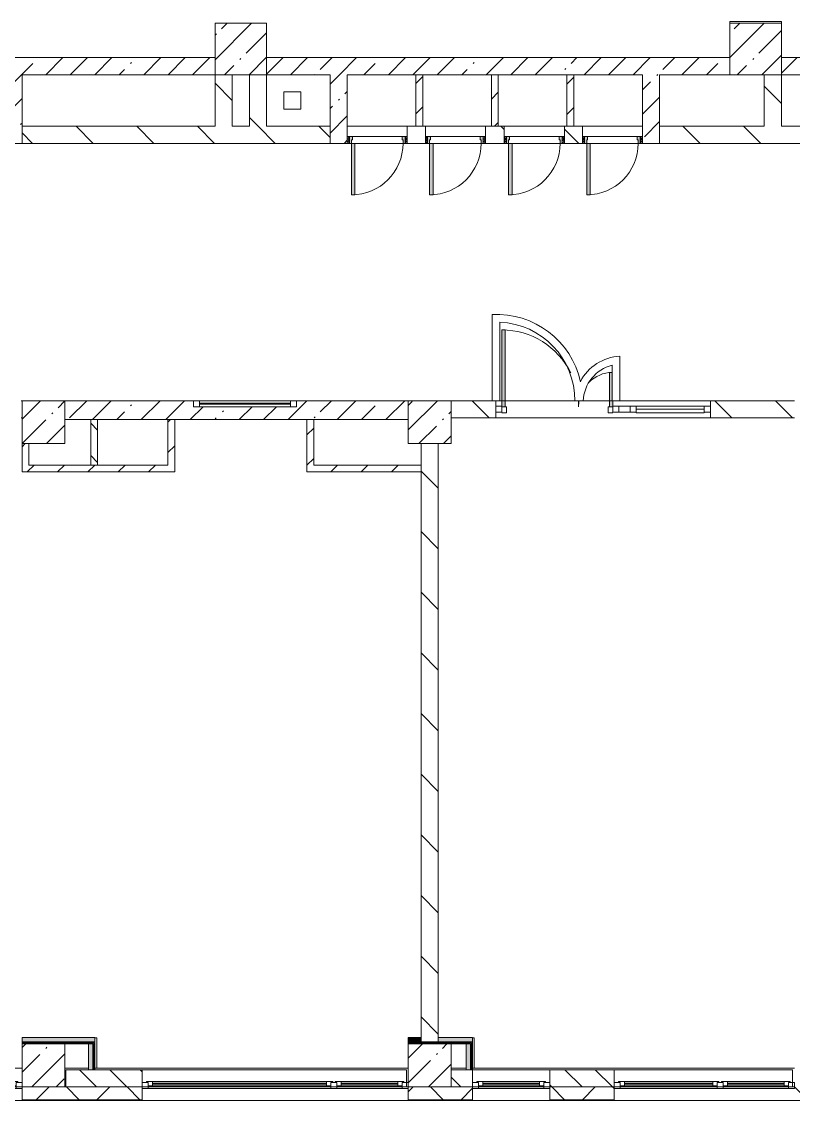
# Model space of a CAD drawing. Header units: millimetres. Extents: x -3238 to 193830, y -8553 to 29000.
# Drawn here: x 110862 to 119856, y -258 to 12320 of the extents above; entities that cross this region are included whole.
import ezdxf

# ---------------------------------------------------------------- set-up
doc = ezdxf.new("R2010")
doc.units = ezdxf.units.MM
for name, color, linetype, lineweight, true_color in [('A-DETL-GENF-7', 7, 'Continuous', 5, 0xaaaaaa), ('A-DOOR-2', 7, 'Continuous', 5, 0xaaaaaa), ('A-DOOR-3', 7, 'Continuous', 5, 0xe2e2e2), ('A-DOOR-FRAM-2', 7, 'Continuous', 5, 0xe2e2e2), ('A-DOOR-FRAM-3', 7, 'Continuous', 5, 0xaaaaaa), ('A-FLOR-3', 7, 'Continuous', 5, 0xaaaaaa), ('I-WALL-4', 7, 'Continuous', 5, 0xe7e7e7), ('I-WALL-5', 7, 'Continuous', 9, 0xe7e7e7), ('I-WALL-8', 7, 'Continuous', 5, 0x787878)]:
    doc.layers.add(name, color=color, linetype=linetype, lineweight=lineweight, true_color=true_color)
for name, color, linetype, lineweight in [('A-GLAZ-2', 7, 'Continuous', 5), ('A-GLAZ-CURT-3', 7, 'Continuous', 5), ('A-GLAZ-CWMG-4', 7, 'Continuous', 5), ('A-WALL', 7, 'Continuous', 9), ('A-WALL-3', 7, 'Continuous', 5), ('I-WALL-6', 7, 'Continuous', 5), ('S-COLS-3', 7, 'Continuous', 5)]:
    doc.layers.add(name, color=color, linetype=linetype, lineweight=lineweight)
pattern_1 = [(45, (58957.15, 0), (-176.7767, 176.7767), [])]
pattern_2 = [(135, (58957.15, 0), (-353.5534, -353.5534), [])]
pattern_3 = [(45, (58957.15, 0), (-285.1231, 285.1231), []), (45, (59242.27, 0), (-285.1231, 285.1231), [504.031, -100.806, 16.764, -84.042])]
pattern_4 = [(135, (58957.15, 0), (-176.7767, -176.7767), [])]
pattern_5 = [(45, (58957.15, 0), (-530.33, 530.33), []), (135, (58957.15, 0), (-530.33, -530.33), [])]

# ---------------------------------------------------------------- blocks, each defined once
blk = doc.blocks.new('BSC_Колонна _Прямоугольная - 500х500-V123-2_3_1_птичка')
at = {"layer": 'S-COLS-3'}
h = blk.add_hatch(dxfattribs=at)
h.set_pattern_fill('FP_136', color=256, style=0, pattern_type=2)
h.set_pattern_definition([(45, (-52160, -7650), (-285.123, 285.123), []), (45, (-51874.88, -7650), (-285.123, 285.123), [504.031, -100.806, 16.764, -84.042])])
h.paths.add_polyline_path([(-250, -250), (250, -250), (250, 250), (-250, 250)])
for p, q in [((250, 250), (-250, 250)), ((-250, 250), (-250, -250)), ((250, -250), (250, 250)), ((-250, -250), (250, -250))]:
    blk.add_line(p, q, dxfattribs=at)
blk = doc.blocks.new('BSC_Колонна _Прямоугольная - 500х500-V130-2_3_1_птичка')
at = {"layer": 'S-COLS-3'}
h = blk.add_hatch(dxfattribs=at)
h.set_pattern_fill('FP_143', color=256, style=0, pattern_type=2)
h.set_pattern_definition([(45, (-52160, -150), (-285.123, 285.123), []), (45, (-51874.88, -150), (-285.123, 285.123), [504.031, -100.806, 16.764, -84.042])])
h.paths.add_polyline_path([(-250, -250), (250, -250), (250, 250), (-250, 250)])
for p, q in [((250, 250), (-250, 250)), ((-250, 250), (-250, -250)), ((250, -250), (250, 250)), ((-250, -250), (250, -250))]:
    blk.add_line(p, q, dxfattribs=at)
blk = doc.blocks.new('BSC_Колонна _Прямоугольная - 600х600-23205375-2_3_1_птичка')
at = {"layer": 'S-COLS-3'}
h = blk.add_hatch(dxfattribs=at)
h.set_pattern_fill('FP_166', color=256, style=0, pattern_type=2)
h.set_pattern_definition([(45, (-54460, -12000), (-285.123, 285.123), []), (45, (-54174.88, -12000), (-285.123, 285.123), [504.031, -100.806, 16.764, -84.042])])
h.paths.add_polyline_path([(-300, -300), (300, -300), (300, 300), (-300, 300)])
for p, q in [((300, 300), (-300, 300)), ((-300, 300), (-300, -300)), ((300, -300), (300, 300)), ((-300, -300), (300, -300))]:
    blk.add_line(p, q, dxfattribs=at)
blk = doc.blocks.new('BSC_Колонна _Прямоугольная - 500х500-V153-2_3_1_птичка')
at = {"layer": 'S-COLS-3'}
h = blk.add_hatch(dxfattribs=at)
h.set_pattern_fill('FP_175', color=256, style=0, pattern_type=2)
h.set_pattern_definition([(45, (-56660, -150), (-285.123, 285.123), []), (45, (-56374.88, -150), (-285.123, 285.123), [504.031, -100.806, 16.764, -84.042])])
h.paths.add_polyline_path([(-250, -250), (250, -250), (250, 250), (-250, 250), (-250, 168)])
for p, q in [((250, 250), (-250, 250)), ((-250, 250), (-250, -250)), ((250, -250), (250, 250)), ((-250, -250), (250, -250))]:
    blk.add_line(p, q, dxfattribs=at)
blk = doc.blocks.new('BSC_Колонна _Прямоугольная - 500х500-V154-2_3_1_птичка')
at = {"layer": 'S-COLS-3'}
h = blk.add_hatch(dxfattribs=at)
h.set_pattern_fill('FP_176', color=256, style=0, pattern_type=2)
h.set_pattern_definition([(45, (-56660, -7650), (-285.123, 285.123), []), (45, (-56374.88, -7650), (-285.123, 285.123), [504.031, -100.806, 16.764, -84.042])])
h.paths.add_polyline_path([(-250, -250), (250, -250), (250, 250), (-250, 250)])
for p, q in [((250, 250), (-250, 250)), ((-250, 250), (-250, -250)), ((250, -250), (250, 250)), ((-250, -250), (250, -250))]:
    blk.add_line(p, q, dxfattribs=at)
blk = doc.blocks.new('BSC_Колонна _Прямоугольная - 600х600-V159-2_3_1_птичка')
at = {"layer": 'S-COLS-3'}
h = blk.add_hatch(dxfattribs=at)
h.set_pattern_fill('FP_181', color=256, style=0, pattern_type=2)
h.set_pattern_definition([(45, (-60460, -12000), (-285.1231, 285.1231), []), (45, (-60174.88, -12000), (-285.1231, 285.1231), [504.031, -100.806, 16.764, -84.042])])
h.paths.add_polyline_path([(-300, -300), (300, -300), (300, 300), (-300, 300)])
for p, q in [((300, 300), (-300, 300)), ((-300, 300), (-300, -300)), ((300, -300), (300, 300)), ((-300, -300), (300, -300))]:
    blk.add_line(p, q, dxfattribs=at)
blk = doc.blocks.new('120_Окно_СКБ_1Ст - 120_Окно_СКБ_1Ст 900х2500_h_-20664874-2_3_1_птичка')
at = {"layer": 'A-GLAZ-2'}
for p, q in [((-450, -127), (-450, -57)), ((-450, -57), (-380, -57)), ((450, -57), (-450, -57)), ((-380, -57), (-380, -127)), ((380, -87), (-380, -87)), ((-380, -87), (-380, -127)), ((-330, -137), (-330, -87)), ((-330, -107), (330, -107)), ((330, -117), (-330, -117)), ((330, -137), (330, -87)), ((380, -127), (380, -57)), ((380, -57), (450, -57)), ((380, -127), (380, -87)), ((450, -57), (450, -127)), ((-380, -127), (-450, -127)), ((-450, -127), (-400, -127)), ((-380, -127), (-400, -127)), ((-400, -127), (-400, -137)), ((-400, -137), (400, -137)), ((400, -137), (-400, -137)), ((450, -127), (380, -127)), ((400, -127), (380, -127)), ((400, -127), (450, -127)), ((400, -137), (400, -127))]:
    blk.add_line(p, q, dxfattribs=at)
blk = doc.blocks.new('120_Окно_СКБ_2Ст - 120_Окно_СКБ_2Ст 2100х2500 _мал створка СЛЕВА_-22446485-2_3_1_птичка')
at = {"layer": 'A-GLAZ-2'}
for p, q in [((-1050, -127), (-1050, -57)), ((-1050, -57), (-980, -57)), ((1050, -57), (-1050, -57)), ((-980, -57), (-980, -127)), ((-220, -87), (-980, -87)), ((-980, -87), (-980, -127)), ((-930, -137), (-930, -87)), ((-930, -107), (-270, -107)), ((-270, -117), (-930, -117)), ((-270, -137), (-270, -87)), ((-220, -127), (-220, -57)), ((-220, -57), (-150, -57)), ((-220, -127), (-220, -87)), ((-150, -57), (-150, -127)), ((980, -87), (-150, -87)), ((-150, -87), (-150, -127)), ((-100, -137), (-100, -87)), ((-100, -107), (930, -107)), ((930, -117), (-100, -117)), ((930, -137), (930, -87)), ((980, -127), (980, -57)), ((980, -57), (1050, -57)), ((980, -127), (980, -87)), ((1050, -57), (1050, -127)), ((-980, -127), (-1050, -127)), ((-1050, -127), (-1000, -127)), ((-980, -127), (-1000, -127)), ((-1000, -127), (-1000, -137)), ((-1000, -137), (-200, -137)), ((-200, -137), (-1000, -137)), ((-150, -127), (-220, -127)), ((-200, -127), (-220, -127)), ((-200, -127), (-170, -127)), ((-200, -137), (-200, -127)), ((-150, -127), (-170, -127)), ((-170, -127), (-170, -137)), ((-170, -137), (1000, -137)), ((1000, -137), (-170, -137)), ((1050, -127), (980, -127)), ((1000, -127), (980, -127)), ((1000, -127), (1050, -127)), ((1000, -137), (1000, -127))]:
    blk.add_line(p, q, dxfattribs=at)
blk = doc.blocks.new('120_Окно_СКБ_2Ст - 120_Окно_СКБ_2Ст 3100х2500 _мал_ створка слева-2_-V162-2_3_1_птичка')
at = {"layer": 'A-GLAZ-2'}
for p, q in [((-1550, -127), (-1550, -57)), ((-1550, -57), (-1480, -57)), ((1550, -57), (-1550, -57)), ((-1480, -57), (-1480, -127)), ((-720, -87), (-1480, -87)), ((-1480, -87), (-1480, -127)), ((-1430, -137), (-1430, -87)), ((-1430, -107), (-770, -107)), ((-770, -117), (-1430, -117)), ((-770, -137), (-770, -87)), ((-720, -127), (-720, -57)), ((-720, -57), (-650, -57)), ((-720, -127), (-720, -87)), ((-650, -57), (-650, -127)), ((1480, -87), (-650, -87)), ((-650, -87), (-650, -127)), ((-600, -137), (-600, -87)), ((-600, -107), (1430, -107)), ((1430, -117), (-600, -117)), ((1430, -137), (1430, -87)), ((1480, -127), (1480, -57)), ((1480, -57), (1550, -57)), ((1480, -127), (1480, -87)), ((1550, -57), (1550, -127)), ((-1480, -127), (-1550, -127)), ((-1550, -127), (-1500, -127)), ((-1480, -127), (-1500, -127)), ((-1500, -127), (-1500, -137)), ((-1500, -137), (-700, -137)), ((-700, -137), (-1500, -137)), ((-650, -127), (-720, -127)), ((-700, -127), (-720, -127)), ((-700, -127), (-670, -127)), ((-700, -137), (-700, -127)), ((-650, -127), (-670, -127)), ((-670, -127), (-670, -137)), ((-670, -137), (1500, -137)), ((1500, -137), (-670, -137)), ((1550, -127), (1480, -127)), ((1500, -127), (1480, -127)), ((1500, -127), (1550, -127)), ((1500, -137), (1500, -127))]:
    blk.add_line(p, q, dxfattribs=at)
blk = doc.blocks.new('120_Окно_СКБ_2Ст - 120_Окно_СКБ_2Ст 3100х2500 _мал_ створка слева-2_-V163-2_3_1_птичка')
at = {"layer": 'A-GLAZ-2'}
for p, q in [((-1550, -127), (-1550, -57)), ((-1550, -57), (-1480, -57)), ((1550, -57), (-1550, -57)), ((-1480, -57), (-1480, -127)), ((-720, -87), (-1480, -87)), ((-1480, -87), (-1480, -127)), ((-1430, -137), (-1430, -87)), ((-1430, -107), (-770, -107)), ((-770, -117), (-1430, -117)), ((-770, -137), (-770, -87)), ((-720, -127), (-720, -57)), ((-720, -57), (-650, -57)), ((-720, -127), (-720, -87)), ((-650, -57), (-650, -127)), ((1480, -87), (-650, -87)), ((-650, -87), (-650, -127)), ((-600, -137), (-600, -87)), ((-600, -107), (1430, -107)), ((1430, -117), (-600, -117)), ((1430, -137), (1430, -87)), ((1480, -127), (1480, -57)), ((1480, -57), (1550, -57)), ((1480, -127), (1480, -87)), ((1550, -57), (1550, -127)), ((-1480, -127), (-1550, -127)), ((-1550, -127), (-1500, -127)), ((-1480, -127), (-1500, -127)), ((-1500, -127), (-1500, -137)), ((-1500, -137), (-700, -137)), ((-700, -137), (-1500, -137)), ((-650, -127), (-720, -127)), ((-700, -127), (-720, -127)), ((-700, -127), (-670, -127)), ((-700, -137), (-700, -127)), ((-650, -127), (-670, -127)), ((-670, -127), (-670, -137)), ((-670, -137), (1500, -137)), ((1500, -137), (-670, -137)), ((1550, -127), (1480, -127)), ((1500, -127), (1480, -127)), ((1500, -127), (1550, -127)), ((1500, -137), (1500, -127))]:
    blk.add_line(p, q, dxfattribs=at)
blk = doc.blocks.new('110_Дверь_СКБ_1Ст - д-18 700x2100h_Технический шкаф ЭОМ и СС-V214-2_3_1_птичка')
at = {"layer": 'A-DOOR-2'}
h = blk.add_hatch(dxfattribs=at)
h.set_pattern_fill('FP_216', color=256, style=0, pattern_type=2)
h.set_pattern_definition([(135, (1951.41, 164.685), (-14.14214, -14.14214), []), (225, (1951.41, 164.685), (14.14214, -14.14214), [])])
h.paths.add_polyline_path([(362.5, 100), (337.5, 100), (337.5, 20), (362.5, 20), (362.5, 31.3)])
at = {"layer": 'A-DOOR-3'}
h = blk.add_hatch(color=256, dxfattribs=at)
h.paths.add_polyline_path([(337.5, 100), (312.5, 100), (312.5, 60), (302.5, 60), (302.5, 20), (337.5, 20), (337.5, 31.3)])
h.paths.add_polyline_path([(-312.5, 100), (-312.5, 20), (-277.5, 20), (-277.5, 60), (-287.5, 60), (-287.5, 100)])
at = {"layer": 'A-DOOR-FRAM-2'}
blk.add_hatch(color=256, dxfattribs=at).paths.add_polyline_path([(272.5, 700), (272.5, 100), (312.5, 100), (312.5, 700)])
at = {"layer": 'A-DOOR-FRAM-3'}
h = blk.add_hatch(dxfattribs=at)
h.set_pattern_fill('FP_217', color=256, style=0, pattern_type=2)
h.set_pattern_definition([(45, (-171.384, 164.685), (-14.1421, 14.1421), []), (135, (-171.384, 164.685), (-14.1421, -14.1421), [])])
h.paths.add_polyline_path([(-312.5, 100), (-337.5, 100), (-337.5, 20), (-312.5, 20), (-312.5, 31.3)])
at = {"layer": 'A-DOOR-2'}
for p, q in [((312.5, 700), (272.5, 700)), ((272.5, 700), (272.5, 100)), ((312.5, 100), (312.5, 700)), ((272.5, 100), (312.5, 100))]:
    blk.add_line(p, q, dxfattribs=at)
blk.add_arc((312.5, 100), 600, 90, 180, dxfattribs=at)
at = {"layer": 'A-DOOR-FRAM-3'}
for p, q in [((-312.5, 100), (-337.5, 100)), ((-337.5, 100), (-337.5, 20)), ((-337.5, 20), (-312.5, 20)), ((-287.5, 100), (-312.5, 100)), ((-312.5, 100), (-312.5, 20)), ((-312.5, 20), (-312.5, 100)), ((-312.5, 20), (-277.5, 20)), ((-287.5, 60), (-287.5, 100)), ((-287.5, 100), (272.5, 100)), ((-277.5, 60), (-287.5, 60)), ((-277.5, 20), (-277.5, 60)), ((302.5, 20), (-277.5, 20)), ((312.5, 60), (302.5, 60)), ((302.5, 60), (302.5, 20)), ((302.5, 20), (337.5, 20)), ((312.5, 100), (312.5, 60)), ((337.5, 100), (312.5, 100)), ((337.5, 20), (337.5, 100)), ((362.5, 100), (337.5, 100)), ((337.5, 100), (337.5, 20)), ((337.5, 20), (362.5, 20)), ((362.5, 20), (362.5, 100))]:
    blk.add_line(p, q, dxfattribs=at)
blk = doc.blocks.new('120_Окно_СКБ_1Ст - 120_Окно_СКБ_1Ст 400х1200 EI30-24228621-2_3_1_птичка')
at = {"layer": 'A-GLAZ-2'}
for p, q in [((-600, 40), (-600, 110)), ((-600, 110), (-530, 110)), ((600, 110), (-600, 110)), ((-530, 40), (-600, 40)), ((-600, 40), (600, 40)), ((-530, 110), (-530, 40)), ((530, 80), (-530, 80)), ((530, 70), (-530, 70)), ((530, 40), (530, 110)), ((530, 110), (600, 110)), ((600, 40), (530, 40)), ((600, 110), (600, 40))]:
    blk.add_line(p, q, dxfattribs=at)
blk = doc.blocks.new('Прямоугольный импост - 50 x 70 мм-V272-2_3_1_птичка')
at = {"layer": 'A-GLAZ-CWMG-4'}
for p, q in [((-70, 35), (0, 35)), ((-70, -35), (-70, 35)), ((0, 35), (0, -35)), ((0, -35), (-70, -35))]:
    blk.add_line(p, q, dxfattribs=at)
blk = doc.blocks.new('Дверь_Витражная_остекление_ - ДВН_ДАО_Главный вход_1200 в свету-V282-2_3_1_птичка')
at = {"layer": 'A-DOOR-3'}
for points in [[(-647, 30), (-607, 35), (-607, 925), (-647, 925), (-647, 35)], [(647, 30), (647, 100), (639, 100), (639, 430), (607, 430), (607, 30), (639, 30)]]:
    blk.add_hatch(color=256, dxfattribs=at).paths.add_polyline_path(points)
at = {"layer": 'A-DETL-GENF-7'}
for p, q in [((-607, 925), (-647, 925)), ((-647, 925), (-647, 35)), ((-607, 30), (-607, 925)), ((639, 430), (607, 430)), ((607, 430), (607, 30)), ((-647, 30), (-607, 30)), ((-592, 30), (-647, 30)), ((-592, -40), (-592, 30)), ((592, -40), (592, 30)), ((592, 30), (647, 30)), ((607, 30), (647, 30)), ((647, 35), (647, 100)), ((-647, -40), (-592, -40)), ((647, -40), (592, -40))]:
    blk.add_line(p, q, dxfattribs=at)
at = {"layer": 'A-DOOR-2'}
for p, q in [((-647, 925), (-647, 35)), ((647, 100), (647, 35))]:
    blk.add_line(p, q, dxfattribs=at)
for centre, radius, start, end in [((-647, 30), 895, 26.2405, 90), ((647, 30), 400, 91.3229, 133.9937), ((-647, 30), 895, 360, 4.3606), ((647, 30), 400, 170.1518, 180)]:
    blk.add_arc(centre, radius, start, end, dxfattribs=at)
blk = doc.blocks.new('Системная панель - Стемалит - 40мм-V274-2_3_1_птичка')
at = {"layer": 'A-GLAZ-CURT-3'}
for p, q in [((65, 35), (-65, 35)), ((-65, 35), (-65, -35)), ((65, -35), (65, 35)), ((-65, -35), (65, -35))]:
    blk.add_line(p, q, dxfattribs=at)
blk = doc.blocks.new('Прямоугольный импост - 50 x 70 мм-V275-2_3_1_птичка')
at = {"layer": 'A-GLAZ-CWMG-4'}
for p, q in [((-35, 35), (35, 35)), ((-35, -35), (-35, 35)), ((35, 35), (35, -35)), ((35, -35), (-35, -35))]:
    blk.add_line(p, q, dxfattribs=at)
blk = doc.blocks.new('Прямоугольный импост - 50 x 70 мм-V276-2_3_1_птичка')
at = {"layer": 'A-GLAZ-CWMG-4'}
for p, q in [((0, 35), (-70, 35)), ((-70, 35), (-70, -35)), ((0, -35), (0, 35)), ((-70, -35), (0, -35))]:
    blk.add_line(p, q, dxfattribs=at)
blk = doc.blocks.new('Системная панель - Стекло - 40мм-V283-2_3_1_птичка')
at = {"layer": 'A-GLAZ-CURT-3'}
for p, q in [((397.5, 0), (-397.5, 0)), ((-397.5, 0), (-397.5, -40)), ((397.5, -40), (397.5, 0)), ((-397.5, -40), (397.5, -40))]:
    blk.add_line(p, q, dxfattribs=at)
blk = doc.blocks.new('Прямоугольный импост - 50 x 70 мм-V278-2_3_1_птичка')
at = {"layer": 'A-GLAZ-CWMG-4'}
for p, q in [((-35, 35), (35, 35)), ((-35, -35), (-35, 35)), ((35, 35), (35, -35)), ((35, -35), (-35, -35))]:
    blk.add_line(p, q, dxfattribs=at)
blk = doc.blocks.new('Прямоугольный импост - 50 x 70 мм-V279-2_3_1_птичка')
at = {"layer": 'A-GLAZ-CWMG-4'}
blk.add_line((41991, 7835), (41196, 7835), dxfattribs=at)

msp = doc.modelspace()

# ---------------------------------------------------------------- hatches: boundary and pattern name
at = {"layer": 'A-WALL-3'}
h = msp.add_hatch(dxfattribs=at)
h.set_pattern_fill('FP_161', color=256, style=0, pattern_type=2)
h.set_pattern_definition(pattern_4)
h.paths.add_polyline_path([(111377.2, -100), (112267.2, -100), (112267.2, 100), (111377.2, 100)])
h = msp.add_hatch(dxfattribs=at)
h.set_pattern_fill('FP_161', color=256, style=0, pattern_type=2)
h.set_pattern_definition(pattern_4)
h.paths.add_polyline_path([(117265.6, -100), (117767.2, -100), (117767.2, 100), (117017.2, 100), (117017.2, -100)])
h.paths.add_polyline_path([(115867.2, -100), (116117.2, -100), (116117.2, 100), (115867.2, 100)])
h = msp.add_hatch(dxfattribs=at)
h.set_pattern_fill('FP_151', color=256, style=0, pattern_type=2)
h.set_pattern_definition([(45, (58957.15, 0), (-353.5534, 353.5534), []), (135, (58957.15, 0), (-353.5534, -353.5534), [])])
h.paths.add_polyline_path([(129617.2, -250), (129617.2, -100), (126017.2, -100), (126017.2, -250), (127675.4, -250)])
h.paths.add_polyline_path([(134657.2, -250), (134657.2, -100), (130517.2, -100), (130517.2, -250), (134441.8, -250)])
h.paths.add_polyline_path([(120388.5, -250), (121017.2, -250), (121017.2, -100), (119867.2, -100), (119867.2, -250)])
h.paths.add_polyline_path([(116117.2, -250), (116117.2, -100), (115367.2, -100), (115367.2, -250), (115867.2, -250)])
h.paths.add_polyline_path([(124117.2, -250), (125117.2, -250), (125117.2, -100), (124117.2, -100)])
h.paths.add_polyline_path([(117265.6, -250), (117767.2, -250), (117767.2, -100), (117017.2, -100), (117017.2, -250)])
h.paths.add_polyline_path([(106367.2, -250), (107767.2, -250), (107767.2, -100), (106367.2, -100)])
h.paths.add_polyline_path([(103893.5, -250), (104267.2, -250), (104267.2, -100), (103893.5, -100)])
h.paths.add_polyline_path([(112060.7, -250), (112267.2, -250), (112267.2, -100), (110867.2, -100), (110867.2, -250), (111019.7, -250)])
h.paths.add_polyline_path([(102993.5, -250), (102993.5, -100), (101617.2, -100), (101617.2, -250), (102691.8, -250)])
h.paths.add_polyline_path([(97717.2, -250), (98517.2, -250), (98517.2, -100), (97717.2, -100), (97717.2, -176.4)])
at = {"layer": 'I-WALL-4'}
for points in [[(111692.2, 100), (111692.2, 400), (111642.2, 400), (111642.2, 100)], [(115517.2, 425), (115517.2, 475), (115367.2, 475), (115367.2, 425)]]:
    msp.add_hatch(color=256, dxfattribs=at).paths.add_polyline_path(points)
at = {"layer": 'I-WALL-5'}
for points in [[(111717.2, 425), (111717.2, 475), (110867.2, 475), (110867.2, 425), (111019.7, 425)], [(116104.7, 425), (116117.2, 425), (116117.2, 475), (115717.2, 475), (115717.2, 425), (116042.2, 425)], [(116092.2, 100), (116092.2, 400), (116042.2, 400), (116042.2, 100)]]:
    msp.add_hatch(color=256, dxfattribs=at).paths.add_polyline_path(points)
at = {"layer": 'I-WALL-6'}
h = msp.add_hatch(dxfattribs=at)
h.set_pattern_fill('FP_159', color=256, style=0, pattern_type=2)
h.set_pattern_definition(pattern_3)
h.paths.add_polyline_path([(110667.2, 10900), (110867.2, 10900), (110867.2, 11900), (110667.2, 11900), (110667.2, 11100)])
h = msp.add_hatch(dxfattribs=at)
h.set_pattern_fill('FP_159', color=256, style=0, pattern_type=2)
h.set_pattern_definition(pattern_3)
h.paths.add_polyline_path([(113117.2, 11700), (113117.2, 11900), (110867.2, 11900), (110867.2, 11700), (113101.6, 11700)])
h = msp.add_hatch(dxfattribs=at)
h.set_pattern_fill('FP_159', color=256, style=0, pattern_type=2)
h.set_pattern_definition(pattern_3)
h.paths.add_polyline_path([(114657.2, 11700), (119117.2, 11700), (119117.2, 11900), (113717.2, 11900), (113717.2, 11700), (114457.2, 11700)])
h.paths.add_polyline_path([(123417.2, 11700), (125117.2, 11700), (125117.2, 11900), (119717.2, 11900), (119717.2, 11700), (123337.2, 11700)])
h = msp.add_hatch(dxfattribs=at)
h.set_pattern_fill('FP_162', color=256, style=0, pattern_type=2)
h.set_pattern_definition(pattern_2)
h.paths.add_polyline_path([(113317.2, 11100), (113317.2, 11700), (113117.2, 11700), (113117.2, 11100)])
h = msp.add_hatch(dxfattribs=at)
h.set_pattern_fill('FP_162', color=256, style=0, pattern_type=2)
h.set_pattern_definition(pattern_2)
h.paths.add_polyline_path([(113517.2, 11100), (113717.2, 11100), (113717.2, 11700), (113517.2, 11700), (113517.2, 11560.4)])
h = msp.add_hatch(dxfattribs=at)
h.set_pattern_fill('FP_159', color=256, style=0, pattern_type=2)
h.set_pattern_definition(pattern_3)
h.paths.add_polyline_path([(114457.2, 10900), (114657.2, 10900), (114657.2, 11700), (114457.2, 11700), (114457.2, 10968.7)])
h = msp.add_hatch(dxfattribs=at)
h.set_pattern_fill('FP_163', color=256, style=0, pattern_type=2)
h.set_pattern_definition(pattern_1)
h.paths.add_polyline_path([(115536.4, 11100), (115536.4, 11700), (115456.4, 11700), (115456.4, 11100)])
h = msp.add_hatch(dxfattribs=at)
h.set_pattern_fill('FP_163', color=256, style=0, pattern_type=2)
h.set_pattern_definition(pattern_1)
h.paths.add_polyline_path([(116416.4, 11100), (116416.4, 11700), (116336.4, 11700), (116336.4, 11100)])
h = msp.add_hatch(dxfattribs=at)
h.set_pattern_fill('FP_163', color=256, style=0, pattern_type=2)
h.set_pattern_definition(pattern_1)
h.paths.add_polyline_path([(117265.6, 11100), (117296.4, 11100), (117296.4, 11700), (117216.4, 11700), (117216.4, 11100)])
h = msp.add_hatch(dxfattribs=at)
h.set_pattern_fill('FP_159', color=256, style=0, pattern_type=2)
h.set_pattern_definition(pattern_3)
h.paths.add_polyline_path([(118097.2, 10900), (118297.2, 10900), (118297.2, 11700), (118097.2, 11700), (118097.2, 10968.7)])
h = msp.add_hatch(dxfattribs=at)
h.set_pattern_fill('FP_162', color=256, style=0, pattern_type=2)
h.set_pattern_definition(pattern_2)
h.paths.add_polyline_path([(119717.2, 11100), (119717.2, 11700), (119517.2, 11700), (119517.2, 11100)])
h = msp.add_hatch(dxfattribs=at)
h.set_pattern_fill('FP_162', color=256, style=0, pattern_type=2)
h.set_pattern_definition(pattern_2)
h.paths.add_polyline_path([(117265.6, 10900), (117397.2, 10900), (117397.2, 11100), (117187.2, 11100), (117187.2, 10900)])
h.paths.add_polyline_path([(116267.2, 10900), (116487.2, 10900), (116487.2, 11100), (116267.2, 11100), (116267.2, 10968.7)])
h.paths.add_polyline_path([(115567.2, 10900), (115567.2, 11100), (115357.2, 11100), (115357.2, 10900)])
h.paths.add_polyline_path([(120117.2, 10900), (120117.2, 11100), (118297.2, 11100), (118297.2, 10900), (119347.5, 10900)])
h.paths.add_polyline_path([(114457.2, 10900), (114457.2, 11100), (110867.2, 11100), (110867.2, 10900), (114142.6, 10900)])
h.paths.add_polyline_path([(106855.7, 10900), (110667.2, 10900), (110667.2, 11100), (106217.9, 11100), (106217.9, 10900)])
h = msp.add_hatch(dxfattribs=at)
h.set_pattern_fill('FP_159', color=256, style=0, pattern_type=2)
h.set_pattern_definition(pattern_3)
h.paths.add_polyline_path([(111367.2, 7680), (115367.2, 7680), (115367.2, 7900), (114067.2, 7900), (114067.2, 7830), (112867.2, 7830), (112867.2, 7900), (111367.2, 7900)])
h = msp.add_hatch(dxfattribs=at)
h.set_pattern_fill('FP_162', color=256, style=0, pattern_type=2)
h.set_pattern_definition(pattern_2)
h.paths.add_polyline_path([(119867.2, 7700), (119867.2, 7900), (118888.2, 7900), (118888.2, 7700), (119347.5, 7700)])
h.paths.add_polyline_path([(115867.2, 7700), (116388.2, 7700), (116388.2, 7900), (115867.2, 7900)])
h = msp.add_hatch(dxfattribs=at)
h.set_pattern_fill('FP_163', color=256, style=0, pattern_type=2)
h.set_pattern_definition(pattern_1)
h.paths.add_polyline_path([(112647.2, 7070), (112647.2, 7680), (112567.2, 7680), (112567.2, 7070)])
h = msp.add_hatch(dxfattribs=at)
h.set_pattern_fill('FP_163', color=256, style=0, pattern_type=2)
h.set_pattern_definition(pattern_1)
h.paths.add_polyline_path([(114267.2, 7070), (114267.2, 7680), (114187.2, 7680), (114187.2, 7070)])
h = msp.add_hatch(dxfattribs=at)
h.set_pattern_fill('FP_163', color=256, style=0, pattern_type=2)
h.set_pattern_definition(pattern_1)
h.paths.add_polyline_path([(110947.2, 7150), (110947.2, 7400), (110867.2, 7400), (110867.2, 7150)])
h = msp.add_hatch(dxfattribs=at)
h.set_pattern_fill('FP_162', color=256, style=0, pattern_type=2)
h.set_pattern_definition(pattern_2)
h.paths.add_polyline_path([(115717.2, 425), (115717.2, 7400), (115517.2, 7400), (115517.2, 425), (115704.1, 425)])
h = msp.add_hatch(dxfattribs=at)
h.set_pattern_fill('FP_163', color=256, style=0, pattern_type=2)
h.set_pattern_definition(pattern_1)
h.paths.add_polyline_path([(111019.7, 7070), (112567.2, 7070), (112567.2, 7150), (110867.2, 7150), (110867.2, 7070)])
h = msp.add_hatch(dxfattribs=at)
h.set_pattern_fill('FP_163', color=256, style=0, pattern_type=2)
h.set_pattern_definition(pattern_1)
h.paths.add_polyline_path([(115215.6, 7070), (115215.6, 7150), (114267.2, 7150), (114267.2, 7070), (115183.6, 7070)])
h = msp.add_hatch(dxfattribs=at)
h.set_pattern_fill('FP_163', color=256, style=0, pattern_type=2)
h.set_pattern_definition(pattern_1)
h.paths.add_polyline_path([(115517.2, 7070), (115517.2, 7150), (115215.6, 7150), (115215.6, 7070)])
h = msp.add_hatch(dxfattribs=at)
h.set_pattern_fill('FP_255', color=256, style=0, pattern_type=2)
h.set_pattern_definition(pattern_5)
h.paths.add_polyline_path([(111704.7, 412.5), (111717.2, 412.5), (111717.2, 425), (110867.2, 425), (110867.2, 412.5), (111019.7, 412.5)])
h = msp.add_hatch(dxfattribs=at)
h.set_pattern_fill('FP_255', color=256, style=0, pattern_type=2)
h.set_pattern_definition(pattern_5)
h.paths.add_polyline_path([(111704.7, 400), (111704.7, 412.5), (110867.2, 412.5), (110867.2, 400), (111692.2, 400)])
h = msp.add_hatch(dxfattribs=at)
h.set_pattern_fill('FP_255', color=256, style=0, pattern_type=2)
h.set_pattern_definition(pattern_5)
h.paths.add_polyline_path([(111704.7, 100), (111704.7, 400), (111692.2, 400), (111692.2, 100)])
h = msp.add_hatch(dxfattribs=at)
h.set_pattern_fill('FP_255', color=256, style=0, pattern_type=2)
h.set_pattern_definition(pattern_5)
h.paths.add_polyline_path([(111704.7, 100), (111717.2, 100), (111717.2, 412.5), (111704.7, 412.5), (111704.7, 400)])
h = msp.add_hatch(dxfattribs=at)
h.set_pattern_fill('FP_255', color=256, style=0, pattern_type=2)
h.set_pattern_definition(pattern_5)
h.paths.add_polyline_path([(115717.2, 412.5), (115717.2, 425), (115367.2, 425), (115367.2, 412.5), (115704.1, 412.5)])
h = msp.add_hatch(dxfattribs=at)
h.set_pattern_fill('FP_255', color=256, style=0, pattern_type=2)
h.set_pattern_definition(pattern_5)
h.paths.add_polyline_path([(115367.2, 400), (115717.2, 400), (115717.2, 412.5), (115367.2, 412.5)])
h = msp.add_hatch(dxfattribs=at)
h.set_pattern_fill('FP_255', color=256, style=0, pattern_type=2)
h.set_pattern_definition(pattern_5)
h.paths.add_polyline_path([(116104.7, 412.5), (116104.7, 425), (115517.2, 425), (115517.2, 412.5), (116092.2, 412.5)])
h = msp.add_hatch(dxfattribs=at)
h.set_pattern_fill('FP_255', color=256, style=0, pattern_type=2)
h.set_pattern_definition(pattern_5)
h.paths.add_polyline_path([(116092.2, 400), (116092.2, 412.5), (115517.2, 412.5), (115517.2, 400), (116042.2, 400)])
h = msp.add_hatch(dxfattribs=at)
h.set_pattern_fill('FP_255', color=256, style=0, pattern_type=2)
h.set_pattern_definition(pattern_5)
h.paths.add_polyline_path([(116092.2, 100), (116104.7, 100), (116104.7, 412.5), (116092.2, 412.5), (116092.2, 317.6)])
h = msp.add_hatch(dxfattribs=at)
h.set_pattern_fill('FP_255', color=256, style=0, pattern_type=2)
h.set_pattern_definition(pattern_5)
h.paths.add_polyline_path([(116104.7, 100), (116117.2, 100), (116117.2, 425), (116104.7, 425), (116104.7, 317.6)])
at = {"layer": 'I-WALL-8'}
h = msp.add_hatch(dxfattribs=at)
h.set_pattern_fill('FP_170', color=256, style=0, pattern_type=2)
h.set_pattern_definition([(135, (58957.15, 0), (-377.171, -377.171), [533.4, -88.9, 17.78, -88.9]), (135, (58957.15, 376.94), (-377.171, -377.171), []), (50, (58957.15, 0), (637.6445, -55.7866), [66.675, -733.425]), (355, (58957.15, 0), (-123.3494, 668.699), [53.34, -586.74]), (100.451, (59010.3, -4.65), (514.299, 612.908), [56.665, -623.315]), (46.184, (58957.15, 177.8), (948.776, -147.15), [100.012, -1100.137]), (96.636, (59036.2, 165.5), (830.909, 865.997), [84.998, -934.973]), (351.184, (58957.2, 177.8), (830.918, 865.988), [80.01, -880.11]), (21, (59046.05, 133.35), (530.6506, -357.9283), [66.675, -733.425]), (326, (59046.05, 133.35), (216.308, 644.6585), [53.34, -586.74]), (71.451, (59090.3, 103.5), (746.9596, 286.724), [56.665, -623.315]), (37.5, (58957.15, 0), (10.8105, 295.9426), [16.764, -562.864, 16.764, -578.866, -588.962]), (37.5, (58957.15, 0), (10.8105, 295.9426), [-1175.258, 16.764, -572.198]), (7.5, (58957.15, 0), (233.8692, 350.6318), [16.764, -322.834, 16.764, -549.529, -224.472]), (7.5, (58957.15, 0), (233.8692, 350.6318), [-905.891, 16.764, -207.708]), (327.5, (58758.9, 0), (474.5678, -20.0513), [16.764, -205.486, 16.764, -676.656, -920.115]), (327.5, (58758.9, 0), (474.5678, -20.0513), [-915.67, 16.764, -903.351]), (317.5, (58670, 0), (518.4522, 88.9934), [16.764, -272.161, 16.764, -443.738, -653.415]), (317.5, (58670, 0), (518.4522, 88.9934), [-749.427, 16.764, -636.651])])
h.paths.add_polyline_path([(111747.2, 7150), (111747.2, 7680), (111667.2, 7680), (111667.2, 7150)])

# ---------------------------------------------------------------- linework, layer by layer
at = {"layer": 'A-FLOR-3'}
for p, q in [((119117.2, 12300), (119117.2, 12320)), ((119117.2, 12320), (119717.2, 12320)), ((119717.2, 12320), (119717.2, 12300)), ((113917.2, 11500), (114117.2, 11500)), ((113917.2, 11300), (113917.2, 11500)), ((114117.2, 11500), (114117.2, 11300)), ((114117.2, 11300), (113917.2, 11300)), ((116345.2, 8904.6), (116345.2, 7900)), ((116435.2, 7897), (116435.2, 8815.2)), ((117744.2, 8314.2), (117744.2, 7900)), ((117834.2, 7900), (117834.2, 8418.4)), ((110857.2, 7900), (110867.2, 7900)), ((116388.2, 7897), (116435.2, 7897)), ((116435.2, 7900), (117307.6, 7900)), ((117307.7, 7897), (117405.7, 7897)), ((117406.1, 7900), (118888.2, 7900)), ((118888.2, 7900), (117834.2, 7900)), ((110867.2, 7700), (110857.2, 7700)), ((111717.2, 470), (111737.2, 470)), ((111737.2, 470), (111737.2, 120)), ((116117.2, 470), (116137.2, 470)), ((116137.2, 470), (116137.2, 120))]:
    msp.add_line(p, q, dxfattribs=at)
for centre, radius, start, end in [((116397.8, 7906), 1000, 12.44956, 93.01125), ((116397.8, 7906), 910, 359.43333, 87.64026), ((117859.2, 7875), 544, 92.63401, 153.04618), ((117859.2, 7875), 454, 104.67311, 177.22246)]:
    msp.add_arc(centre, radius, start, end, dxfattribs=at)
at = {"layer": 'A-WALL'}
for p, q in [((115536.4, 11700), (115456.4, 11700)), ((116416.4, 11700), (116336.4, 11700)), ((117296.4, 11700), (117216.4, 11700)), ((110867.2, 10900), (110867.2, 11100)), ((114457.2, 10900), (114457.2, 11100)), ((115456.4, 11100), (115536.4, 11100)), ((116336.4, 11100), (116416.4, 11100)), ((117216.4, 11100), (117296.4, 11100)), ((118297.2, 10900), (118297.2, 11100)), ((112647.2, 7680), (112567.2, 7680)), ((114267.2, 7680), (114187.2, 7680)), ((111667.2, 7150), (111747.2, 7150)), ((115517.2, 7070), (115517.2, 7150)), ((111717.2, 425), (110867.2, 425)), ((111704.7, 412.5), (110867.2, 412.5)), ((111692.2, 400), (111642.2, 400)), ((111692.2, 100), (111692.2, 400)), ((111704.7, 100), (111704.7, 412.5)), ((116117.2, 425), (115367.2, 425)), ((116104.7, 412.5), (115367.2, 412.5)), ((115517.2, 425), (115517.2, 475)), ((115717.2, 475), (115717.2, 425)), ((116042.2, 400), (116092.2, 400)), ((116092.2, 400), (116092.2, 100)), ((116104.7, 412.5), (116104.7, 100)), ((111377.2, -100), (112267.2, -100)), ((115867.2, -100), (116117.2, -100)), ((117017.2, -100), (117767.2, -100)), ((110867.2, -250), (112267.2, -250)), ((115367.2, -250), (116117.2, -250)), ((117017.2, -250), (117767.2, -250)), ((110867.2, -253), (112267.2, -253)), ((115367.2, -253), (116117.2, -253)), ((117017.2, -253), (117767.2, -253))]:
    msp.add_line(p, q, dxfattribs=at)
at = {"layer": 'A-WALL-3'}
for p, q in [((111377.2, 100), (111377.2, -100)), ((111377.2, 100), (115347.2, 100)), ((112267.2, -258), (112267.2, 100)), ((115347.2, -100), (115347.2, 100)), ((115867.2, 100), (119847.2, 100)), ((116117.2, -258), (116117.2, 100)), ((117017.2, 100), (117017.2, -258)), ((117767.2, -258), (117767.2, 100)), ((119847.2, -100), (119847.2, 100)), ((110867.2, -100), (110867.2, -258)), ((111367.2, -100), (111377.2, -100)), ((115367.2, -100), (115367.2, -258)), ((117017.2, -258), (97717.2, -258)), ((124117.2, -258), (117017.2, -258))]:
    msp.add_line(p, q, dxfattribs=at)
at = {"layer": 'I-WALL-6'}
for p, q in [((113117.2, 11900), (107717.2, 11900)), ((119117.2, 11900), (113717.2, 11900)), ((125117.2, 11900), (119717.2, 11900)), ((110867.2, 11100), (110867.2, 11700)), ((110867.2, 11700), (113117.2, 11700)), ((113117.2, 11700), (113117.2, 11100)), ((113317.2, 11100), (113317.2, 11700)), ((113517.2, 11700), (113517.2, 11100)), ((113717.2, 11100), (113717.2, 11700)), ((113717.2, 11700), (114457.2, 11700)), ((114457.2, 11700), (114457.2, 11100)), ((114657.2, 10980), (114657.2, 11700)), ((114657.2, 11700), (115456.4, 11700)), ((115456.4, 11700), (115456.4, 11100)), ((115536.4, 11100), (115536.4, 11700)), ((115536.4, 11700), (116336.4, 11700)), ((116336.4, 11700), (116336.4, 11100)), ((116416.4, 11100), (116416.4, 11700)), ((116416.4, 11700), (117216.4, 11700)), ((117216.4, 11700), (117216.4, 11100)), ((117296.4, 11100), (117296.4, 11700)), ((117296.4, 11700), (118097.2, 11700)), ((118097.2, 11700), (118097.2, 10980)), ((118297.2, 11100), (118297.2, 11700)), ((118297.2, 11700), (119117.2, 11700)), ((119517.2, 11700), (119517.2, 11100)), ((119717.2, 11100), (119717.2, 11700)), ((119717.2, 11700), (120117.2, 11700)), ((113117.2, 11100), (110867.2, 11100)), ((113517.2, 11100), (113317.2, 11100)), ((114457.2, 11100), (113717.2, 11100)), ((114657.2, 11100), (115456.4, 11100)), ((115357.2, 11100), (115357.2, 10980)), ((115536.4, 11100), (116336.4, 11100)), ((115567.2, 10980), (115567.2, 11100)), ((116267.2, 11100), (116267.2, 10980)), ((116416.4, 11100), (117216.4, 11100)), ((116487.2, 10980), (116487.2, 11100)), ((117187.2, 11100), (117187.2, 10980)), ((117296.4, 11100), (118097.2, 11100)), ((117397.2, 10980), (117397.2, 11100)), ((119517.2, 11100), (118297.2, 11100)), ((120317.2, 11100), (119717.2, 11100)), ((106217.9, 10900), (114657.2, 10900)), ((115357.2, 10900), (115567.2, 10900)), ((116267.2, 10900), (116487.2, 10900)), ((117187.2, 10900), (117397.2, 10900)), ((118097.2, 10900), (120317.2, 10900)), ((112867.2, 7900), (111367.2, 7900)), ((115367.2, 7900), (114067.2, 7900)), ((116388.2, 7900), (115867.2, 7900)), ((116388.2, 7700), (116388.2, 7900)), ((116435.2, 7900), (117307.6, 7900)), ((117406.1, 7900), (117744.2, 7900)), ((118888.2, 7900), (118888.2, 7700)), ((118888.2, 7900), (119867.2, 7900)), ((111367.2, 7680), (112567.2, 7680)), ((111667.2, 7680), (111667.2, 7150)), ((111747.2, 7150), (111747.2, 7680)), ((112567.2, 7680), (112567.2, 7150)), ((112647.2, 7070), (112647.2, 7680)), ((112647.2, 7680), (114187.2, 7680)), ((114187.2, 7680), (114187.2, 7070)), ((114267.2, 7150), (114267.2, 7680)), ((114267.2, 7680), (115367.2, 7680)), ((119867.2, 7700), (115867.2, 7700)), ((110867.2, 7400), (110867.2, 7070)), ((110947.2, 7150), (110947.2, 7400)), ((115517.2, 7400), (115517.2, 7150)), ((115717.2, 475), (115717.2, 7400)), ((110867.2, 7070), (112647.2, 7070)), ((111667.2, 7150), (110947.2, 7150)), ((112567.2, 7150), (111747.2, 7150)), ((114187.2, 7070), (115517.2, 7070)), ((115517.2, 7150), (114267.2, 7150)), ((115517.2, 7070), (115517.2, 475)), ((111717.2, 475), (110867.2, 475)), ((110867.2, 475), (110867.2, 400)), ((111367.2, 400), (111642.2, 400)), ((111642.2, 400), (111642.2, 100)), ((111717.2, 100), (111717.2, 475)), ((115517.2, 475), (115367.2, 475)), ((115367.2, 475), (115367.2, 400)), ((116117.2, 475), (115717.2, 475)), ((115867.2, 400), (116042.2, 400)), ((116042.2, 400), (116042.2, 100)), ((116117.2, 100), (116117.2, 475)), ((107081.2, 120), (110867.2, 120)), ((111367.2, 120), (111642.2, 120)), ((111716.3, 120), (115367.2, 120)), ((115867.2, 120), (116042.2, 120)), ((116116.4, 120), (119867.2, 120)), ((110867.2, -100), (107767.2, -100)), ((115367.2, -100), (112267.2, -100)), ((117017.2, -100), (116117.2, -100)), ((119867.2, -100), (117767.2, -100))]:
    msp.add_line(p, q, dxfattribs=at)

# ---------------------------------------------------------------- block references
at = {"layer": 'A-DOOR-2', "rotation": 180}
for p in [(115019.7, 11000), (115929.7, 11000), (116849.7, 11000), (117759.7, 11000)]:
    msp.add_blockref('110_Дверь_СКБ_1Ст - д-18 700x2100h_Технический шкаф ЭОМ и СС-V214-2_3_1_птичка', p, dxfattribs=at)
at = {"layer": 'A-DOOR-2'}
msp.add_blockref('Дверь_Витражная_остекление_ - ДВН_ДАО_Главный вход_1200 в свету-V282-2_3_1_птичка', (117105.7, 7800), dxfattribs=at)
at = {"layer": 'A-GLAZ-2'}
msp.add_blockref('120_Окно_СКБ_1Ст - 120_Окно_СКБ_1Ст 400х1200 EI30-24228621-2_3_1_птичка', (113467.2, 7790), dxfattribs=at)
at = {"layer": 'A-GLAZ-2', "rotation": 180}
for name, p in [('120_Окно_СКБ_2Ст - 120_Окно_СКБ_2Ст 3100х2500 _мал_ створка слева-2_-V162-2_3_1_птичка', (109317.2, -175)), ('120_Окно_СКБ_2Ст - 120_Окно_СКБ_2Ст 3100х2500 _мал_ створка слева-2_-V163-2_3_1_птичка', (113817.2, -175)), ('120_Окно_СКБ_1Ст - 120_Окно_СКБ_1Ст 900х2500_h_-20664874-2_3_1_птичка', (116567.2, -175)), ('120_Окно_СКБ_2Ст - 120_Окно_СКБ_2Ст 2100х2500 _мал створка СЛЕВА_-22446485-2_3_1_птичка', (118817.2, -175))]:
    msp.add_blockref(name, p, dxfattribs=at)
at = {"layer": 'A-GLAZ-CURT-3'}
for name, p in [('Системная панель - Стемалит - 40мм-V274-2_3_1_птичка', (117888.2, 7800)), ('Системная панель - Стекло - 40мм-V283-2_3_1_птичка', (118420.7, 7800))]:
    msp.add_blockref(name, p, dxfattribs=at)
at = {"layer": 'A-GLAZ-CWMG-4', "rotation": 180}
msp.add_blockref('Прямоугольный импост - 50 x 70 мм-V276-2_3_1_птичка', (116388.2, 7800), dxfattribs=at)
at = {"layer": 'A-GLAZ-CWMG-4', "extrusion": (0, 0, -1), "rotation": 180}
for name, p in [('Прямоугольный импост - 50 x 70 мм-V275-2_3_1_птичка', (-117788.2, 7800)), ('Прямоугольный импост - 50 x 70 мм-V278-2_3_1_птичка', (-117988.2, 7800)), ('Прямоугольный импост - 50 x 70 мм-V272-2_3_1_птичка', (-118888.2, 7800))]:
    msp.add_blockref(name, p, dxfattribs=at)
at = {"layer": 'A-GLAZ-CWMG-4'}
msp.add_blockref('Прямоугольный импост - 50 x 70 мм-V279-2_3_1_птичка', (76827.2, 0), dxfattribs=at)
at = {"layer": 'S-COLS-3'}
for name, p in [('BSC_Колонна _Прямоугольная - 600х600-23205375-2_3_1_птичка', (113417.2, 12000)), ('BSC_Колонна _Прямоугольная - 600х600-V159-2_3_1_птичка', (119417.2, 12000)), ('BSC_Колонна _Прямоугольная - 500х500-V123-2_3_1_птичка', (111117.2, 7650)), ('BSC_Колонна _Прямоугольная - 500х500-V154-2_3_1_птичка', (115617.2, 7650)), ('BSC_Колонна _Прямоугольная - 500х500-V130-2_3_1_птичка', (111117.2, 150)), ('BSC_Колонна _Прямоугольная - 500х500-V153-2_3_1_птичка', (115617.2, 150))]:
    msp.add_blockref(name, p, dxfattribs=at)

doc.saveas('drawing.dxf')
